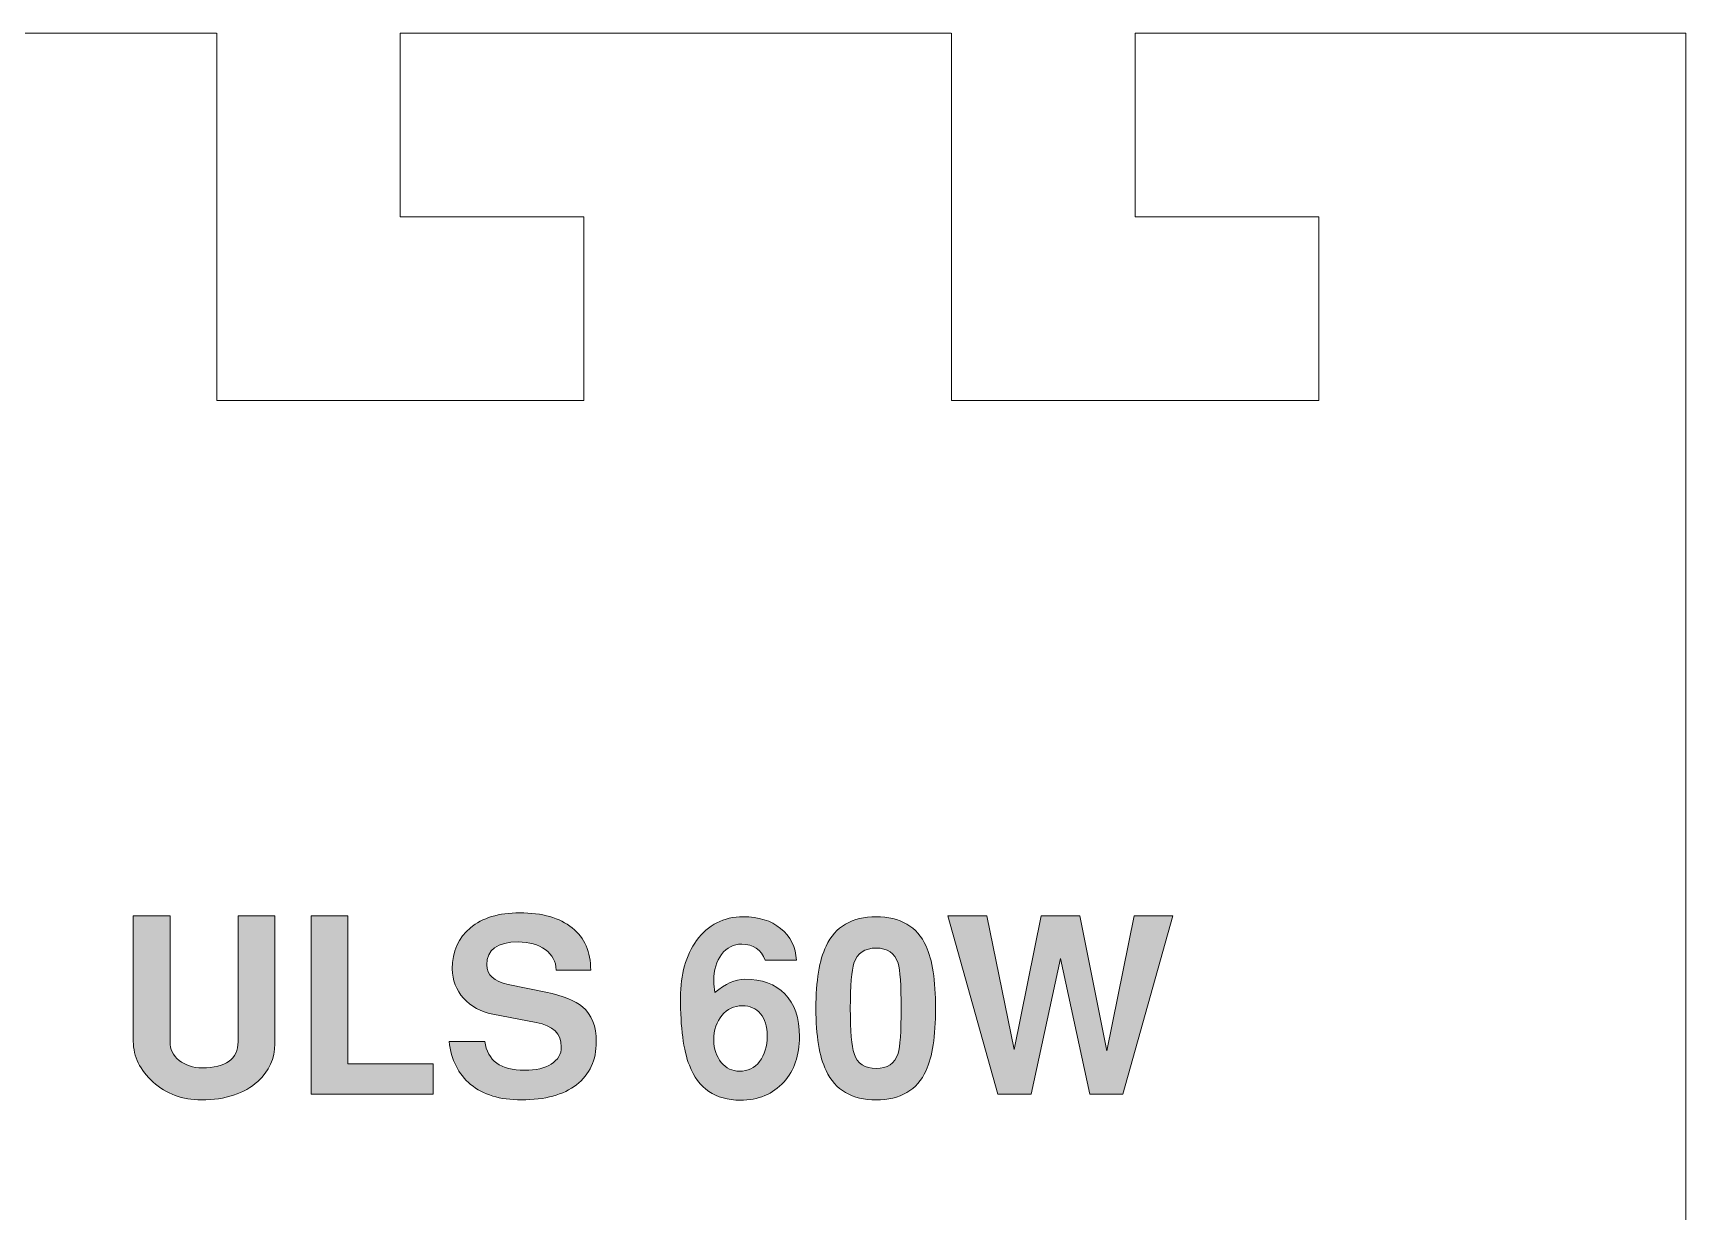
# Model space of a CAD drawing. Header units: inches. Extents: x 0.25 to 7.95, y -7.13 to -0.25.
# Drawn here: x 1.375 to 2.5, y -4.488 to -3.686 of the extents above; entities that cross this region are included whole.
import ezdxf

# ---------------------------------------------------------------- set-up
doc = ezdxf.new("R2010")
doc.units = ezdxf.units.IN
doc.header["$MEASUREMENT"] = 0
doc.layers.add('Layer 1', color=7, linetype='Continuous')

# ---------------------------------------------------------------- blocks, each defined once
blk = doc.blocks.new('block 15')
at = {"layer": 'Layer 1', "color": 7, "lineweight": 5, "true_color": 0xffffff}
for points in [[(1.625, -3.8109), (1.625, -3.6859)], [(1.75, -3.6859), (1.625, -3.6859)], [(1.75, -3.8109), (1.625, -3.8109)], [(1.75, -3.9359), (1.75, -3.8109)]]:
    blk.add_lwpolyline(points, dxfattribs=at)
blk = doc.blocks.new('block 16')
at = {"layer": 'Layer 1', "color": 7, "lineweight": 5, "true_color": 0xffffff}
for points in [[(2.1251, -3.8109), (2.1251, -3.6859)], [(2.2501, -3.6859), (2.1251, -3.6859)], [(2.2501, -3.8109), (2.1251, -3.8109)], [(2.2501, -3.9359), (2.2501, -3.8109)]]:
    blk.add_lwpolyline(points, dxfattribs=at)
blk = doc.blocks.new('block 12')
at = {"layer": 'Layer 1', "color": 7, "lineweight": 5, "true_color": 0xffffff}
for points in [[(1.25, -3.6859), (1.5, -3.6859)], [(1.5001, -3.6859), (1.5001, -3.9359)], [(1.75, -3.6859), (2, -3.6859)], [(2.0001, -3.6859), (2.0001, -3.9359)], [(2.2501, -3.6859), (2.5001, -3.6859)], [(1.5001, -3.9359), (1.75, -3.9359)], [(2.0001, -3.9359), (2.2501, -3.9359)]]:
    blk.add_lwpolyline(points, dxfattribs=at)
at = {"layer": 'Layer 1'}
for name in ['block 15', 'block 16']:
    blk.add_blockref(name, (0, 0), dxfattribs=at)
blk = doc.blocks.new('block 18')
at = {"layer": 'Layer 1', "color": 7, "lineweight": 5, "true_color": 0xffffff}
blk.add_lwpolyline([(2.5001, -6.4801), (2.5001, -3.8896), (2.5001, -3.6859)], dxfattribs=at)
blk = doc.blocks.new('block 17')
at = {"layer": 'Layer 1'}
blk.add_blockref('block 18', (0, 0), dxfattribs=at)
blk = doc.blocks.new('block 11')
at = {"layer": 'Layer 1'}
for name in ['block 12', 'block 17']:
    blk.add_blockref(name, (0, 0), dxfattribs=at)
blk = doc.blocks.new('block 36')
at = {"layer": 'Layer 1', "true_color": 0xed1f24}
h = blk.add_hatch(color=240, dxfattribs=at)
h.dxf.hatch_style = 2
edge = h.paths.add_edge_path()
edge.add_spline(control_points=[(1.7584, -4.3724), (1.7584, -4.385), (1.7539, -4.3948), (1.745, -4.4017), (1.7361, -4.4086), (1.7235, -4.412), (1.7074, -4.412), (1.6929, -4.412), (1.6814, -4.4085), (1.6729, -4.4015), (1.6645, -4.3945), (1.6596, -4.3848), (1.6583, -4.3722), (1.6583, -4.3722), (1.6825, -4.3722), (1.6825, -4.3722), (1.6843, -4.3853), (1.6933, -4.3919), (1.7097, -4.3919), (1.7173, -4.3919), (1.7233, -4.3905), (1.7278, -4.3876), (1.7323, -4.3848), (1.7346, -4.3809), (1.7346, -4.376), (1.7346, -4.367), (1.7289, -4.3614), (1.7176, -4.3593), (1.7176, -4.3593), (1.6879, -4.3537), (1.6879, -4.3537), (1.6798, -4.3521), (1.6732, -4.3485), (1.6681, -4.3428), (1.663, -4.3372), (1.6604, -4.3305), (1.6604, -4.3229), (1.6604, -4.311), (1.6645, -4.3016), (1.6727, -4.2949), (1.6808, -4.2881), (1.692, -4.2847), (1.7063, -4.2847), (1.7216, -4.2847), (1.7335, -4.2881), (1.742, -4.2949), (1.7505, -4.3017), (1.7547, -4.3113), (1.7546, -4.3237), (1.7546, -4.3237), (1.7312, -4.3237), (1.7312, -4.3237), (1.7309, -4.3178), (1.7284, -4.3132), (1.7237, -4.3097), (1.7189, -4.3063), (1.7128, -4.3045), (1.7052, -4.3045), (1.691, -4.3045), (1.6839, -4.3098), (1.6839, -4.3202), (1.6839, -4.327), (1.6887, -4.3314), (1.6984, -4.3334), (1.6984, -4.3334), (1.7241, -4.3387), (1.7241, -4.3387), (1.7358, -4.3412), (1.7441, -4.3445), (1.7491, -4.3487), (1.7553, -4.354), (1.7584, -4.3619), (1.7584, -4.3724)], knot_values=[0, 0, 0, 0, 1, 1, 1, 2, 2, 2, 3, 3, 3, 4, 4, 4, 5, 5, 5, 6, 6, 6, 7, 7, 7, 8, 8, 8, 9, 9, 9, 10, 10, 10, 11, 11, 11, 12, 12, 12, 13, 13, 13, 14, 14, 14, 15, 15, 15, 16, 16, 16, 17, 17, 17, 18, 18, 18, 19, 19, 19, 20, 20, 20, 21, 21, 21, 22, 22, 22, 23, 23, 23, 24, 24, 24, 24], degree=3, periodic=1)
h = blk.add_hatch(color=240, dxfattribs=at)
h.dxf.hatch_style = 2
edge = h.paths.add_edge_path()
edge.add_spline(control_points=[(1.5396, -4.3739), (1.5396, -4.3838), (1.5358, -4.3923), (1.5281, -4.3994), (1.5189, -4.4078), (1.506, -4.412), (1.4896, -4.412), (1.4767, -4.412), (1.4658, -4.408), (1.4568, -4.3999), (1.4478, -4.3918), (1.4433, -4.3825), (1.4433, -4.3722), (1.4433, -4.3722), (1.4433, -4.2867), (1.4433, -4.2867), (1.4433, -4.2867), (1.4683, -4.2867), (1.4683, -4.2867), (1.4683, -4.2867), (1.4683, -4.3725), (1.4683, -4.3725), (1.4683, -4.3775), (1.4703, -4.3817), (1.4745, -4.3851), (1.4787, -4.3885), (1.4839, -4.3902), (1.4901, -4.3902), (1.5064, -4.3902), (1.5146, -4.3843), (1.5146, -4.3725), (1.5146, -4.3725), (1.5146, -4.2867), (1.5146, -4.2867), (1.5146, -4.2867), (1.5396, -4.2867), (1.5396, -4.2867), (1.5396, -4.2867), (1.5396, -4.3739), (1.5396, -4.3739)], knot_values=[0, 0, 0, 0, 1, 1, 1, 2, 2, 2, 3, 3, 3, 4, 4, 4, 5, 5, 5, 6, 6, 6, 7, 7, 7, 8, 8, 8, 9, 9, 9, 10, 10, 10, 11, 11, 11, 12, 12, 12, 13, 13, 13, 13], degree=3, periodic=1)
h = blk.add_hatch(color=240, dxfattribs=at)
h.dxf.hatch_style = 2
h.paths.add_polyline_path([(1.6474, -4.4082), (1.5643, -4.4082), (1.5643, -4.2867), (1.5893, -4.2867), (1.5893, -4.3874), (1.6474, -4.3874)])
h = blk.add_hatch(color=240, dxfattribs=at)
h.dxf.hatch_style = 2
edge = h.paths.add_edge_path()
edge.add_spline(control_points=[(1.8967, -4.369), (1.8967, -4.3816), (1.8932, -4.3919), (1.8861, -4.3999), (1.8786, -4.4081), (1.8687, -4.4122), (1.8564, -4.4122), (1.8394, -4.4122), (1.8279, -4.4043), (1.8218, -4.3885), (1.8177, -4.3783), (1.8157, -4.3629), (1.8157, -4.3424), (1.8157, -4.3266), (1.8194, -4.3137), (1.8267, -4.3035), (1.8345, -4.2928), (1.8451, -4.2874), (1.8584, -4.2874), (1.8689, -4.2874), (1.8774, -4.29), (1.8839, -4.2953), (1.8905, -4.3006), (1.8941, -4.3079), (1.8947, -4.317), (1.8947, -4.317), (1.8733, -4.3169), (1.8733, -4.3169), (1.8706, -4.3097), (1.8653, -4.306), (1.8574, -4.306), (1.8517, -4.306), (1.8472, -4.3083), (1.8437, -4.313), (1.8402, -4.3176), (1.8384, -4.3236), (1.8384, -4.331), (1.8384, -4.3336), (1.8386, -4.3363), (1.8391, -4.339), (1.8462, -4.3329), (1.853, -4.3299), (1.8596, -4.3299), (1.8711, -4.3299), (1.8802, -4.3332), (1.8868, -4.3399), (1.8934, -4.3465), (1.8967, -4.3563), (1.8967, -4.369)], knot_values=[0, 0, 0, 0, 1, 1, 1, 2, 2, 2, 3, 3, 3, 4, 4, 4, 5, 5, 5, 6, 6, 6, 7, 7, 7, 8, 8, 8, 9, 9, 9, 10, 10, 10, 11, 11, 11, 12, 12, 12, 13, 13, 13, 14, 14, 14, 15, 15, 15, 16, 16, 16, 16], degree=3, periodic=1)
edge = h.paths.add_edge_path()
edge.add_spline(control_points=[(1.8747, -4.3684), (1.8747, -4.3619), (1.8732, -4.3569), (1.8702, -4.3534), (1.8672, -4.3498), (1.863, -4.348), (1.8577, -4.348), (1.8522, -4.348), (1.8476, -4.3502), (1.8439, -4.3545), (1.8403, -4.3587), (1.8384, -4.3644), (1.8384, -4.3715), (1.8384, -4.3774), (1.8401, -4.3824), (1.8435, -4.3865), (1.8468, -4.3905), (1.851, -4.3925), (1.8559, -4.3925), (1.8616, -4.3925), (1.8662, -4.3903), (1.8696, -4.3859), (1.873, -4.3814), (1.8747, -4.3756), (1.8747, -4.3684)], knot_values=[0, 0, 0, 0, 1, 1, 1, 2, 2, 2, 3, 3, 3, 4, 4, 4, 5, 5, 5, 6, 6, 6, 7, 7, 7, 8, 8, 8, 8], degree=3, periodic=1)
h = blk.add_hatch(color=240, dxfattribs=at)
h.dxf.hatch_style = 2
edge = h.paths.add_edge_path()
edge.add_spline(control_points=[(1.9893, -4.3497), (1.9893, -4.3687), (1.9871, -4.3828), (1.9829, -4.392), (1.9767, -4.4054), (1.9654, -4.412), (1.9489, -4.412), (1.9325, -4.412), (1.9211, -4.4054), (1.9148, -4.392), (1.9102, -4.3826), (1.9079, -4.3685), (1.9079, -4.3497), (1.9079, -4.3309), (1.9102, -4.3168), (1.9148, -4.3074), (1.9211, -4.294), (1.9325, -4.2874), (1.9489, -4.2874), (1.9654, -4.2874), (1.9767, -4.294), (1.9829, -4.3074), (1.9871, -4.3166), (1.9893, -4.3307), (1.9893, -4.3497)], knot_values=[0, 0, 0, 0, 1, 1, 1, 2, 2, 2, 3, 3, 3, 4, 4, 4, 5, 5, 5, 6, 6, 6, 7, 7, 7, 8, 8, 8, 8], degree=3, periodic=1)
edge = h.paths.add_edge_path()
edge.add_spline(control_points=[(1.9659, -4.3497), (1.9659, -4.3339), (1.9652, -4.3237), (1.9638, -4.3189), (1.9615, -4.3121), (1.9566, -4.3087), (1.9489, -4.3087), (1.9411, -4.3087), (1.9361, -4.3121), (1.9338, -4.3189), (1.9321, -4.3239), (1.9313, -4.3342), (1.9313, -4.3497), (1.9313, -4.3653), (1.9321, -4.3755), (1.9339, -4.3805), (1.9361, -4.3873), (1.9411, -4.3907), (1.9489, -4.3907), (1.9566, -4.3907), (1.9615, -4.3873), (1.9638, -4.3805), (1.9652, -4.3758), (1.9659, -4.3655), (1.9659, -4.3497)], knot_values=[0, 0, 0, 0, 1, 1, 1, 2, 2, 2, 3, 3, 3, 4, 4, 4, 5, 5, 5, 6, 6, 6, 7, 7, 7, 8, 8, 8, 8], degree=3, periodic=1)
h = blk.add_hatch(color=240, dxfattribs=at)
h.dxf.hatch_style = 2
h.paths.add_polyline_path([(2.1509, -4.2867), (2.1169, -4.4082), (2.0944, -4.4082), (2.0743, -4.3158), (2.0543, -4.4082), (2.0318, -4.4082), (1.9977, -4.2867), (2.0243, -4.2867), (2.0429, -4.3777), (2.0611, -4.2867), (2.0876, -4.2867), (2.1058, -4.3787), (2.1244, -4.2867)])
at = {"layer": 'Layer 1', "lineweight": 0}
for points in [[(1.6474, -4.4082), (1.5643, -4.4082), (1.5643, -4.2867), (1.5893, -4.2867), (1.5893, -4.3874), (1.6474, -4.3874), (1.6474, -4.4082)], [(2.1509, -4.2867), (2.1169, -4.4082), (2.0944, -4.4082), (2.0743, -4.3158), (2.0543, -4.4082), (2.0318, -4.4082), (1.9977, -4.2867), (2.0243, -4.2867), (2.0429, -4.3777), (2.0611, -4.2867), (2.0876, -4.2867), (2.1058, -4.3787), (2.1244, -4.2867), (2.1509, -4.2867)]]:
    blk.add_lwpolyline(points, dxfattribs=at)
for points, knots in [([(1.7584, -4.3724), (1.7584, -4.385), (1.7539, -4.3948), (1.745, -4.4017), (1.7361, -4.4086), (1.7235, -4.412), (1.7074, -4.412), (1.6929, -4.412), (1.6814, -4.4085), (1.6729, -4.4015), (1.6645, -4.3945), (1.6596, -4.3848), (1.6583, -4.3722), (1.6583, -4.3722), (1.6825, -4.3722), (1.6825, -4.3722), (1.6843, -4.3853), (1.6933, -4.3919), (1.7097, -4.3919), (1.7173, -4.3919), (1.7233, -4.3905), (1.7278, -4.3876), (1.7323, -4.3848), (1.7346, -4.3809), (1.7346, -4.376), (1.7346, -4.367), (1.7289, -4.3614), (1.7176, -4.3593), (1.7176, -4.3593), (1.6879, -4.3537), (1.6879, -4.3537), (1.6798, -4.3521), (1.6732, -4.3485), (1.6681, -4.3428), (1.663, -4.3372), (1.6604, -4.3305), (1.6604, -4.3229), (1.6604, -4.311), (1.6645, -4.3016), (1.6727, -4.2949), (1.6808, -4.2881), (1.692, -4.2847), (1.7063, -4.2847), (1.7216, -4.2847), (1.7335, -4.2881), (1.742, -4.2949), (1.7505, -4.3017), (1.7547, -4.3113), (1.7546, -4.3237), (1.7546, -4.3237), (1.7312, -4.3237), (1.7312, -4.3237), (1.7309, -4.3178), (1.7284, -4.3132), (1.7237, -4.3097), (1.7189, -4.3063), (1.7128, -4.3045), (1.7052, -4.3045), (1.691, -4.3045), (1.6839, -4.3098), (1.6839, -4.3202), (1.6839, -4.327), (1.6887, -4.3314), (1.6984, -4.3334), (1.6984, -4.3334), (1.7241, -4.3387), (1.7241, -4.3387), (1.7358, -4.3412), (1.7441, -4.3445), (1.7491, -4.3487), (1.7553, -4.354), (1.7584, -4.3619), (1.7584, -4.3724)], [0, 0, 0, 0, 1, 1, 1, 2, 2, 2, 3, 3, 3, 4, 4, 4, 5, 5, 5, 6, 6, 6, 7, 7, 7, 8, 8, 8, 9, 9, 9, 10, 10, 10, 11, 11, 11, 12, 12, 12, 13, 13, 13, 14, 14, 14, 15, 15, 15, 16, 16, 16, 17, 17, 17, 18, 18, 18, 19, 19, 19, 20, 20, 20, 21, 21, 21, 22, 22, 22, 23, 23, 23, 24, 24, 24, 24]), ([(1.5396, -4.3739), (1.5396, -4.3838), (1.5358, -4.3923), (1.5281, -4.3994), (1.5189, -4.4078), (1.506, -4.412), (1.4896, -4.412), (1.4767, -4.412), (1.4658, -4.408), (1.4568, -4.3999), (1.4478, -4.3918), (1.4433, -4.3825), (1.4433, -4.3722), (1.4433, -4.3722), (1.4433, -4.2867), (1.4433, -4.2867), (1.4433, -4.2867), (1.4683, -4.2867), (1.4683, -4.2867), (1.4683, -4.2867), (1.4683, -4.3725), (1.4683, -4.3725), (1.4683, -4.3775), (1.4703, -4.3817), (1.4745, -4.3851), (1.4787, -4.3885), (1.4839, -4.3902), (1.4901, -4.3902), (1.5064, -4.3902), (1.5146, -4.3843), (1.5146, -4.3725), (1.5146, -4.3725), (1.5146, -4.2867), (1.5146, -4.2867), (1.5146, -4.2867), (1.5396, -4.2867), (1.5396, -4.2867), (1.5396, -4.2867), (1.5396, -4.3739), (1.5396, -4.3739)], [0, 0, 0, 0, 1, 1, 1, 2, 2, 2, 3, 3, 3, 4, 4, 4, 5, 5, 5, 6, 6, 6, 7, 7, 7, 8, 8, 8, 9, 9, 9, 10, 10, 10, 11, 11, 11, 12, 12, 12, 13, 13, 13, 13]), ([(1.8967, -4.369), (1.8967, -4.3816), (1.8932, -4.3919), (1.8861, -4.3999), (1.8786, -4.4081), (1.8687, -4.4122), (1.8564, -4.4122), (1.8394, -4.4122), (1.8279, -4.4043), (1.8218, -4.3885), (1.8177, -4.3783), (1.8157, -4.3629), (1.8157, -4.3424), (1.8157, -4.3266), (1.8194, -4.3137), (1.8267, -4.3035), (1.8345, -4.2928), (1.8451, -4.2874), (1.8584, -4.2874), (1.8689, -4.2874), (1.8774, -4.29), (1.8839, -4.2953), (1.8905, -4.3006), (1.8941, -4.3079), (1.8947, -4.317), (1.8947, -4.317), (1.8733, -4.3169), (1.8733, -4.3169), (1.8706, -4.3097), (1.8653, -4.306), (1.8574, -4.306), (1.8517, -4.306), (1.8472, -4.3083), (1.8437, -4.313), (1.8402, -4.3176), (1.8384, -4.3236), (1.8384, -4.331), (1.8384, -4.3336), (1.8386, -4.3363), (1.8391, -4.339), (1.8462, -4.3329), (1.853, -4.3299), (1.8596, -4.3299), (1.8711, -4.3299), (1.8802, -4.3332), (1.8868, -4.3399), (1.8934, -4.3465), (1.8967, -4.3563), (1.8967, -4.369)], [0, 0, 0, 0, 1, 1, 1, 2, 2, 2, 3, 3, 3, 4, 4, 4, 5, 5, 5, 6, 6, 6, 7, 7, 7, 8, 8, 8, 9, 9, 9, 10, 10, 10, 11, 11, 11, 12, 12, 12, 13, 13, 13, 14, 14, 14, 15, 15, 15, 16, 16, 16, 16]), ([(1.9893, -4.3497), (1.9893, -4.3687), (1.9871, -4.3828), (1.9829, -4.392), (1.9767, -4.4054), (1.9654, -4.412), (1.9489, -4.412), (1.9325, -4.412), (1.9211, -4.4054), (1.9148, -4.392), (1.9102, -4.3826), (1.9079, -4.3685), (1.9079, -4.3497), (1.9079, -4.3309), (1.9102, -4.3168), (1.9148, -4.3074), (1.9211, -4.294), (1.9325, -4.2874), (1.9489, -4.2874), (1.9654, -4.2874), (1.9767, -4.294), (1.9829, -4.3074), (1.9871, -4.3166), (1.9893, -4.3307), (1.9893, -4.3497)], [0, 0, 0, 0, 1, 1, 1, 2, 2, 2, 3, 3, 3, 4, 4, 4, 5, 5, 5, 6, 6, 6, 7, 7, 7, 8, 8, 8, 8]), ([(1.9659, -4.3497), (1.9659, -4.3339), (1.9652, -4.3237), (1.9638, -4.3189), (1.9615, -4.3121), (1.9566, -4.3087), (1.9489, -4.3087), (1.9411, -4.3087), (1.9361, -4.3121), (1.9338, -4.3189), (1.9321, -4.3239), (1.9313, -4.3342), (1.9313, -4.3497), (1.9313, -4.3653), (1.9321, -4.3755), (1.9339, -4.3805), (1.9361, -4.3873), (1.9411, -4.3907), (1.9489, -4.3907), (1.9566, -4.3907), (1.9615, -4.3873), (1.9638, -4.3805), (1.9652, -4.3758), (1.9659, -4.3655), (1.9659, -4.3497)], [0, 0, 0, 0, 1, 1, 1, 2, 2, 2, 3, 3, 3, 4, 4, 4, 5, 5, 5, 6, 6, 6, 7, 7, 7, 8, 8, 8, 8]), ([(1.8747, -4.3684), (1.8747, -4.3619), (1.8732, -4.3569), (1.8702, -4.3534), (1.8672, -4.3498), (1.863, -4.348), (1.8577, -4.348), (1.8522, -4.348), (1.8476, -4.3502), (1.8439, -4.3545), (1.8403, -4.3587), (1.8384, -4.3644), (1.8384, -4.3715), (1.8384, -4.3774), (1.8401, -4.3824), (1.8435, -4.3865), (1.8468, -4.3905), (1.851, -4.3925), (1.8559, -4.3925), (1.8616, -4.3925), (1.8662, -4.3903), (1.8696, -4.3859), (1.873, -4.3814), (1.8747, -4.3756), (1.8747, -4.3684)], [0, 0, 0, 0, 1, 1, 1, 2, 2, 2, 3, 3, 3, 4, 4, 4, 5, 5, 5, 6, 6, 6, 7, 7, 7, 8, 8, 8, 8])]:
    blk.add_open_spline(points, degree=3, knots=knots, dxfattribs=at)
blk = doc.blocks.new('block 30')
at = {"layer": 'Layer 1'}
blk.add_blockref('block 36', (0, 0), dxfattribs=at)

msp = doc.modelspace()

# ---------------------------------------------------------------- block references
at = {"layer": 'Layer 1'}
for name in ['block 11', 'block 30']:
    msp.add_blockref(name, (0, 0), dxfattribs=at)

doc.saveas('drawing.dxf')
